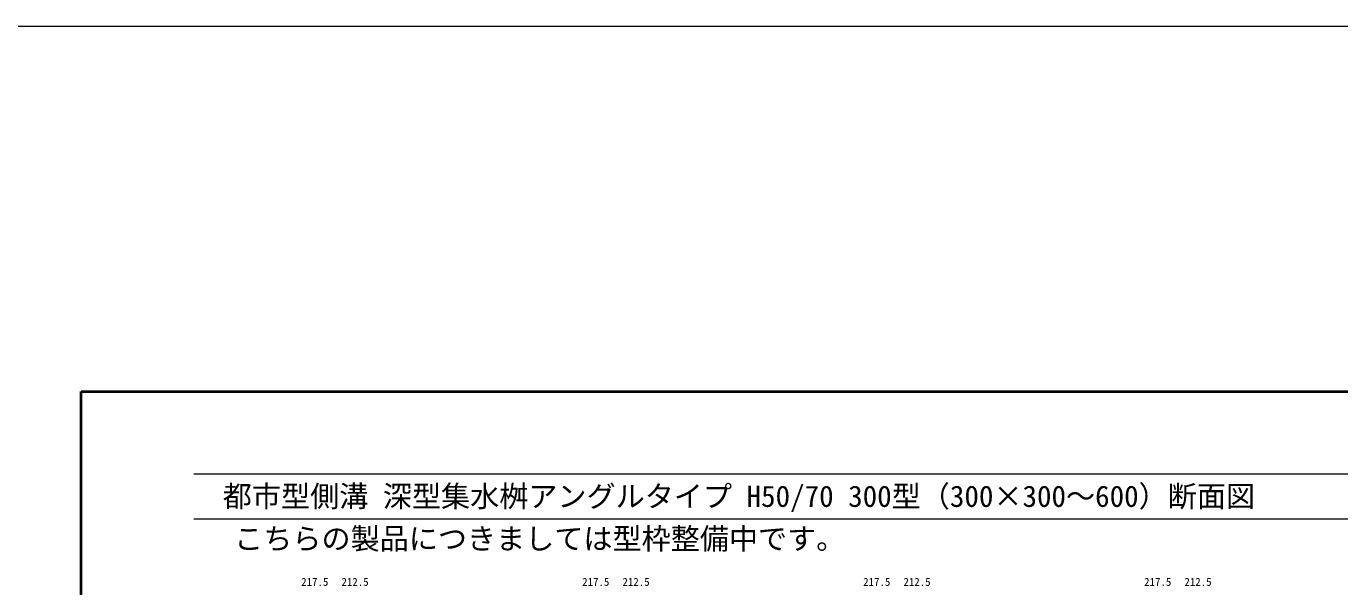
# Model space of a CAD drawing. Units: millimetres at full size; details may follow other scales. Extents: x -1934 to 78146, y -143454 to -112471.
# Drawn here: x 11252 to 18264, y -132151 to -129158 of the extents above; entities that cross this region are included whole.
import ezdxf
from ezdxf.enums import TextEntityAlignment as Align

# ---------------------------------------------------------------- set-up
doc = ezdxf.new("R2010")
doc.units = ezdxf.units.MM
doc.header["$LTSCALE"] = 23
for name, color, linetype, lineweight in [('0_2', 7, 'Continuous', 13), ('図枠', 7, 'Continuous', 5), ('寸法線', 7, 'Continuous', 13)]:
    doc.layers.add(name, color=color, linetype=linetype, lineweight=lineweight)
doc.styles.add('ＭＳ ゴシック', font='')
doc.styles.get('ＭＳ ゴシック').set_extended_font_data('MS Gothic')

msp = doc.modelspace()

# ---------------------------------------------------------------- linework, layer by layer
at = {"layer": '0_2', "color": 1}
msp.add_line((10945.54, -129157.57), (44545.54, -129157.57), dxfattribs=at)
at = {"layer": '図枠', "lineweight": 40}
for p, q in [((11545.54, -142187.98), (11545.54, -131107.98)), ((11545.54, -131107.98), (27145.54, -131107.98))]:
    msp.add_line(p, q, dxfattribs=at)
at = {"layer": '図枠', "lineweight": 13}
for p, q in [((12145.54, -131547.98), (26545.54, -131547.98)), ((12145.54, -131547.98), (26545.54, -131547.98)), ((12145.54, -131547.98), (26545.54, -131547.98)), ((12145.54, -131787.98), (26545.54, -131787.98)), ((12145.54, -131787.98), (26545.54, -131787.98)), ((12145.54, -131787.98), (26545.54, -131787.98))]:
    msp.add_line(p, q, dxfattribs=at)

# ---------------------------------------------------------------- texts
at = {"layer": '0_2', "color": 1, "style": 'ＭＳ ゴシック'}
msp.add_text('\u3000こちらの製品につきましては型枠整備中です。', height=113.9, dxfattribs=at).set_placement((12206.27, -131894.35), align=Align.MIDDLE_LEFT)
at = {"layer": '図枠', "style": 'ＭＳ ゴシック'}
msp.add_text('\u3000都市型側溝 深型集水桝アングルタイプ H50/70 300型（300×300～600）断面図', height=113.9, dxfattribs=at).set_placement((12145.54, -131667.98), align=Align.MIDDLE_LEFT)
at = {"layer": '寸法線', "style": 'ＭＳ ゴシック'}
for s, p in [('217.5', (12791.9, -132125.39)), ('212.5', (13006.9, -132125.39)), ('217.5', (14291.9, -132125.39)), ('212.5', (14506.9, -132125.39)), ('217.5', (15791.9, -132125.39)), ('212.5', (16006.9, -132125.39)), ('217.5', (17291.9, -132125.39)), ('212.5', (17506.9, -132125.39))]:
    msp.add_text(s, height=42.72, dxfattribs=at).set_placement(p, align=Align.MIDDLE_CENTER)

doc.saveas('drawing.dxf')
